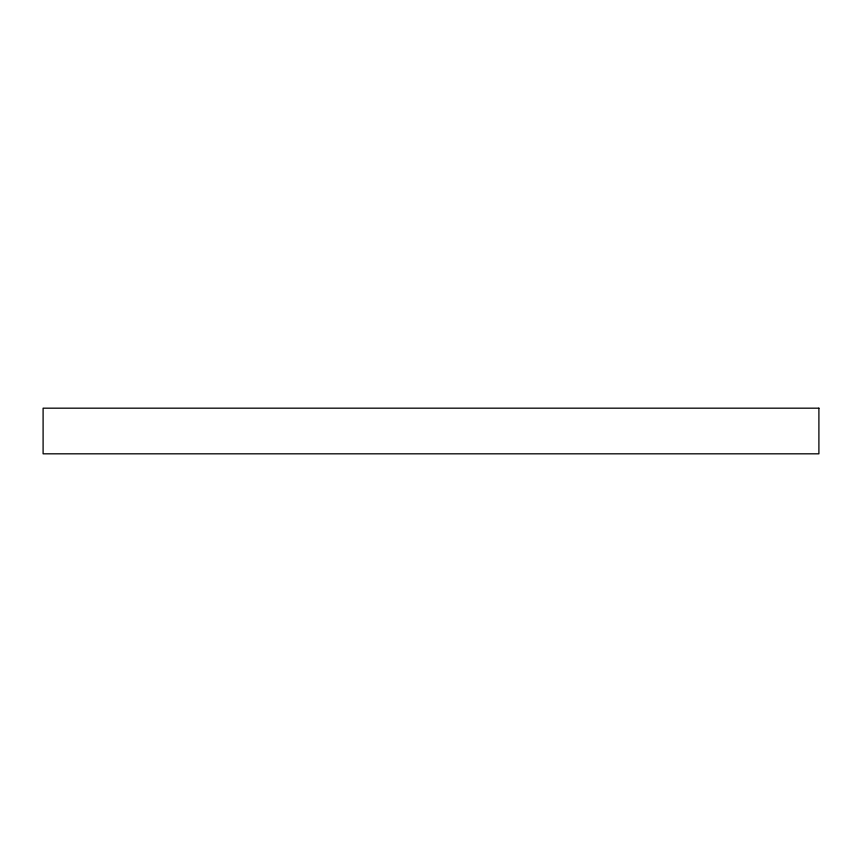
<?xml version="1.0" encoding="UTF-8"?>
<svg xmlns="http://www.w3.org/2000/svg" width="862" height="862" viewBox="0 0 862 862"><rect width="100%" height="100%" fill="white"/><g stroke="black" fill="none" stroke-linecap="round" stroke-linejoin="round"><path stroke-width="1.29" d="M818.9 408.179L43.1 408.179L43.1 453.821L818.9 453.821L818.9 408.179"/></g></svg>
